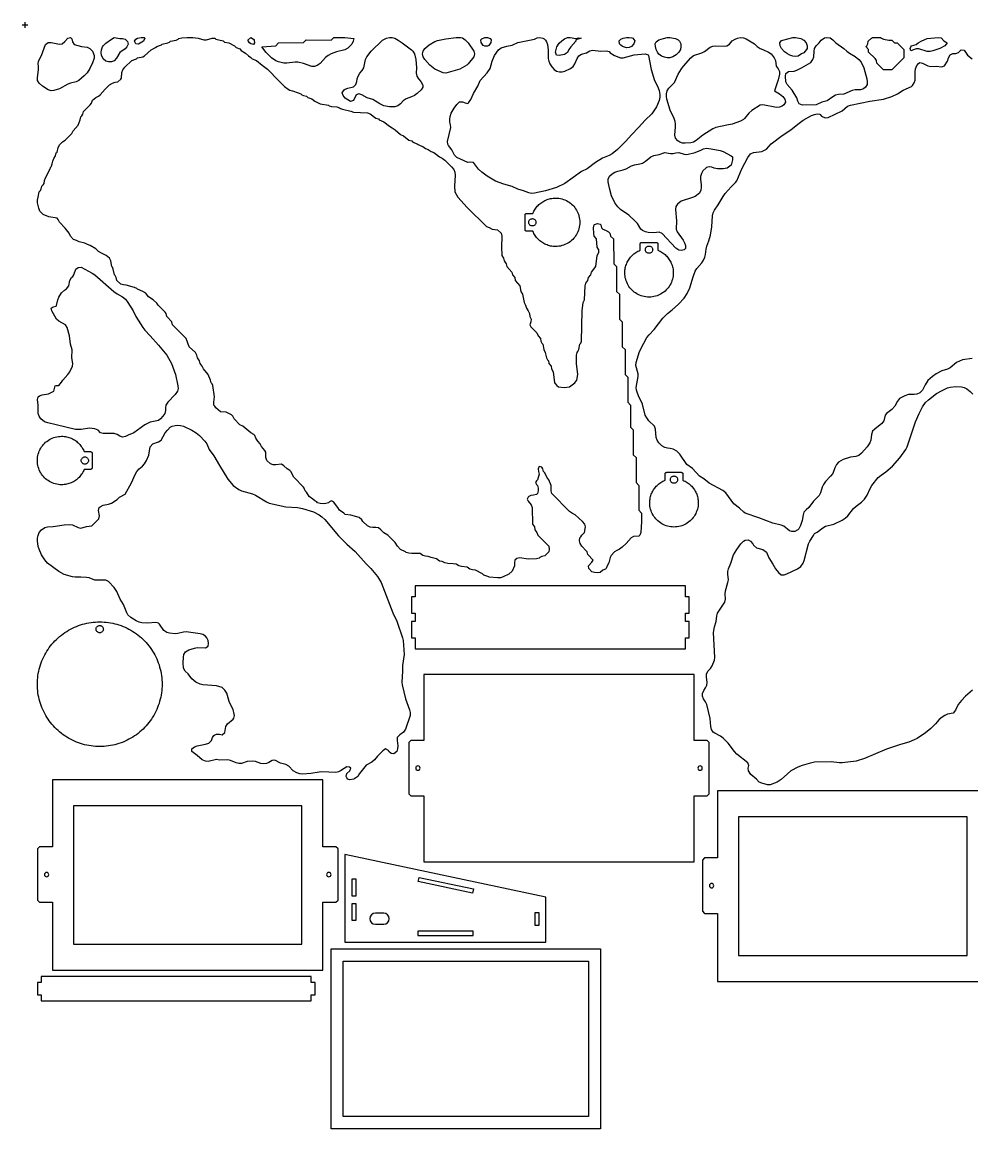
# Model space of a CAD drawing. Header units: millimetres. Extents: x -1 to 1201, y -1 to 901.
# Drawn here: x -1 to 684, y 102 to 901 of the extents above; entities that cross this region are included whole.
import ezdxf

# ---------------------------------------------------------------- set-up
doc = ezdxf.new("R2010")
doc.units = ezdxf.units.MM
doc.layers.add('CUT', color=1, linetype='CONTINUOUS')
doc.layers.add('REGISTER', color=8, linetype='CONTINUOUS')

msp = doc.modelspace()

# ---------------------------------------------------------------- linework, layer by layer
at = {"layer": 'CUT'}
for points in [[(111.597, 888.585), (112.175, 889.163), (114.175, 889.619), (118.175, 890), (122.175, 889.983), (126.175, 889.499), (130.175, 888.112), (132.175, 888.154), (136.175, 889.367), (138.175, 889.323), (138.914, 888.585), (144.175, 887.431), (145.022, 886.585), (148.175, 885.957), (152.175, 883.809), (153.4, 882.585), (156.175, 881.605), (157.196, 880.585), (160.175, 878.663), (162.431, 876.585), (164.175, 875.498), (165.089, 874.585), (168.175, 873.395), (172.175, 869.976), (176.175, 867.072), (184.214, 858.585), (188.448, 854.585), (190.948, 852.585), (192.175, 851.945), (194.175, 851.519), (198.175, 849.868), (200.175, 849.357), (200.948, 848.585), (202.175, 848.063), (204.175, 847.595), (205.186, 846.585), (208.175, 845.653), (210.175, 843.95), (214.175, 841.908), (220.175, 840.986), (220.577, 840.585), (222.175, 840.092), (226.175, 839.745), (228.175, 839.218), (228.808, 838.585), (230.175, 838.055), (236.175, 836.84), (238.175, 836.058), (248.175, 835.539), (250.175, 834.704), (254.175, 831.771), (256.175, 831.121), (256.712, 830.585), (260.175, 829.09), (264.175, 825.803), (266.175, 824.778), (268.175, 823.232), (272.175, 819.786), (274.175, 818.956), (278.175, 815.876), (280.175, 815.239), (280.83, 814.585), (282.175, 813.852), (284.175, 813.212), (284.803, 812.585), (286.175, 811.835), (288.175, 811.191), (290.175, 809.78), (292.175, 808.98), (294.175, 807.659), (296.175, 806.866), (298.175, 805.538), (300.175, 803.778), (302.175, 802.856), (304.175, 801.308), (309.002, 796.585), (310.686, 794.585), (311.317, 792.585), (311.498, 790.585), (311.184, 782.585), (311.418, 778.585), (313.385, 774.585), (320.175, 767.221), (334.175, 753.41), (336.175, 752.757), (338.175, 751.59), (342.175, 751.125), (344.814, 748.585), (345.263, 746.585), (344.902, 738.585), (345.129, 732.585), (346.484, 730.585), (346.888, 728.585), (348.375, 726.585), (348.959, 724.585), (352.346, 720.585), (352.942, 718.585), (354.637, 716.585), (354.973, 714.585), (358.207, 710.585), (358.962, 706.585), (360.255, 704.585), (361.255, 698.585), (362.415, 696.585), (363.059, 694.585), (364.267, 692.585), (365.118, 690.585), (365.487, 688.585), (366.398, 686.585), (366.269, 684.585), (365.394, 682.585), (366.175, 681.045), (370.553, 676.585), (371.442, 674.585), (373.058, 672.585), (373.489, 670.585), (374.175, 669.215), (374.806, 668.585), (375.458, 664.585), (376.448, 662.585), (377.417, 658.585), (378.175, 657.261), (378.852, 656.585), (379.229, 654.585), (380.763, 652.585), (381.191, 650.585), (382.188, 648.585), (383.213, 640.585), (384.957, 638.585), (386.175, 637.667), (390.175, 637.327), (394.175, 637.611), (397.815, 640.585), (399.397, 642.585), (400.016, 646.585), (399.1, 654.585), (399.119, 660.585), (399.502, 662.585), (400.175, 663.258), (400.805, 664.585), (401.611, 668.585), (402.175, 669.149), (402.848, 670.585), (403.139, 692.585), (403.867, 698.585), (405, 700.585), (405.38, 710.585), (405.767, 712.585), (407.255, 714.585), (407.741, 716.585), (409.45, 718.585), (410.059, 720.585), (413.197, 724.585), (414.149, 732.585), (415.232, 734.585), (415.309, 736.585), (414.107, 738.585), (413.476, 744.585), (412, 746.585), (411.618, 748.585), (411.414, 752.585), (411.857, 754.585), (412.175, 754.903), (414.175, 755.542), (416.175, 755.106), (416.696, 754.585), (417.202, 752.585), (418.175, 751.415), (420.175, 750.779), (422.175, 749.649), (423.24, 748.585), (423.606, 746.585), (425.819, 744.585), (426.013, 726.585), (428.038, 724.585), (428.087, 706.585), (430.108, 704.585), (430.143, 686.585), (432.146, 684.585), (432.152, 666.585), (434.153, 664.585), (434.145, 646.585), (436.146, 644.585), (436.114, 626.585), (438.114, 624.585), (438.109, 608.585), (440.109, 606.585), (440.115, 588.585), (442.112, 586.585), (442.111, 568.585), (444.11, 566.585), (444.11, 548.585), (446.099, 546.585), (446.045, 540.585), (445.611, 532.585), (444.848, 530.585), (444.175, 529.912), (440.175, 529.653), (438.52, 528.585), (434.949, 524.585), (432.175, 521.954), (430.175, 520.51), (428.175, 519.66), (426.649, 518.585), (424.175, 516.023), (423.418, 514.585), (422.576, 510.585), (421.295, 508.585), (420.601, 506.585), (420.175, 506.159), (418.175, 505.434), (416.175, 503.683), (414.175, 503.444), (412.175, 503.563), (410.175, 504.182), (407.978, 506.585), (407.874, 508.585), (410.175, 511.133), (411.136, 512.585), (407.338, 516.585), (406.829, 518.585), (406.175, 519.426), (403.053, 522.585), (401.734, 524.585), (401.303, 526.585), (401.43, 528.585), (402.175, 529.33), (402.914, 530.585), (404.888, 532.585), (405.736, 536.585), (405.229, 538.585), (403.36, 540.585), (398.175, 545.234), (396.175, 546.232), (394.175, 547.723), (381.315, 560.585), (380.963, 562.585), (380.828, 566.585), (379.165, 570.585), (377.636, 572.585), (376.175, 575.677), (375.268, 576.585), (374.862, 578.585), (374.175, 579.774), (372.175, 580.105), (371.578, 578.585), (371.657, 576.585), (372.257, 574.585), (370.909, 570.585), (370.175, 569.851), (369.556, 568.585), (370.175, 567.299), (370.89, 566.585), (371.416, 564.585), (371.451, 562.585), (370.888, 560.585), (370.175, 559.872), (368.175, 559.398), (366.175, 559.281), (364.794, 558.585), (364.175, 557.966), (363.522, 556.585), (364.175, 555.241), (366.496, 552.585), (367.142, 550.585), (367.275, 538.585), (368.724, 536.585), (369.109, 534.585), (370.588, 532.585), (371.182, 530.585), (379.231, 522.585), (379.501, 520.585), (379.263, 518.585), (376.175, 515.645), (374.175, 515.207), (372.78, 514.585), (372.175, 513.98), (370.175, 513.509), (364.175, 513.237), (358.175, 514.138), (356.175, 513.796), (354.641, 512.585), (354.381, 510.585), (354.431, 508.585), (352.745, 504.585), (350.175, 502.554), (346.175, 500.541), (344.175, 499.838), (342.175, 499.729), (336.175, 500.308), (335.899, 500.585), (332.175, 501.642), (331.233, 502.585), (326.175, 505.395), (324.175, 505.588), (322.175, 506.131), (320.175, 507.577), (316.175, 508.011), (314.175, 508.544), (312.175, 509.62), (310.175, 510), (306.175, 510.194), (304.175, 510.576), (302.175, 511.562), (300.175, 511.933), (298.175, 513.474), (294.175, 514.434), (292.175, 515.204), (290.175, 515.388), (288.175, 516.009), (286.175, 517.41), (280.175, 517.454), (278.175, 517.605), (276.175, 518.118), (275.709, 518.585), (272.175, 520.386), (270.007, 522.585), (268.175, 525.359), (266.175, 527.499), (262.988, 530.585), (260.175, 532.334), (257.991, 534.585), (256.175, 535.841), (254.175, 536.221), (252.175, 536.065), (250.175, 536.461), (248.175, 537.255), (244.805, 540.585), (244.175, 541.605), (242.175, 543.446), (236.175, 545.05), (232.175, 545.545), (231.136, 546.585), (227.972, 548.585), (226.834, 550.585), (223.666, 554.585), (222.175, 555.311), (220.755, 554.585), (220.175, 554.005), (218.175, 553.437), (216.175, 553.306), (214.175, 553.445), (212.175, 554.033), (211.624, 554.585), (210.175, 555.295), (208.886, 556.585), (206.149, 558.585), (204.175, 561.686), (203.276, 562.585), (202.642, 564.585), (202.175, 565.297), (195.2, 572.585), (192.933, 576.585), (192.175, 577.285), (190.175, 578.457), (187.979, 580.585), (186.175, 581.942), (182.175, 581.321), (180.175, 581.362), (178.175, 582.008), (175.723, 584.585), (174.995, 586.585), (174.786, 590.585), (174.175, 591.738), (171.746, 594.585), (170.892, 596.585), (169.192, 598.585), (167.791, 600.585), (166.85, 602.585), (166.175, 603.292), (164.175, 604.474), (158.175, 609.352), (156.175, 610.242), (152.117, 614.585), (151.017, 616.585), (150.175, 617.382), (146.175, 619.416), (142.175, 619.72), (138.871, 622.585), (138.175, 623.755), (137.345, 624.585), (137.3, 626.585), (137.903, 630.585), (136.699, 638.585), (136.175, 639.873), (135.464, 640.585), (135.003, 642.585), (133.161, 646.585), (129.87, 650.585), (128.967, 652.585), (127.379, 654.585), (126.933, 656.585), (126.175, 657.877), (125.467, 658.585), (125.047, 660.585), (124.175, 662.533), (119.586, 666.585), (117.317, 672.585), (107.577, 682.585), (106.949, 684.585), (103.544, 688.585), (102.926, 690.585), (102.175, 691.654), (97.189, 696.585), (96.175, 698.209), (93.65, 700.585), (90.175, 702.575), (88.175, 705.304), (86.08, 706.585), (82.175, 708.165), (81.756, 708.585), (80.175, 709.325), (74.175, 711.185), (72.175, 711.324), (70.175, 711.822), (67.352, 714.585), (66.807, 716.585), (66.175, 718.086), (65.677, 718.585), (64.799, 722.585), (64.175, 724.115), (63.706, 724.585), (63.041, 728.585), (62.003, 730.585), (59.577, 732.585), (56.175, 734.098), (54.175, 735.499), (52.175, 737.306), (48.175, 739.675), (46.175, 740.386), (44.175, 741.434), (40.175, 742.297), (38.175, 743.377), (36.175, 744.071), (33.8, 746.585), (32.952, 748.585), (30.175, 752.21), (25.901, 756.585), (25.017, 758.585), (24.175, 759.363), (18.175, 760.459), (14.175, 762.016), (11.89, 764.585), (10.977, 766.585), (10.683, 768.585), (10.024, 770.585), (10, 772.585), (10.654, 774.585), (11.388, 778.585), (12.175, 779.372), (12.814, 780.585), (13.296, 782.585), (14.175, 783.464), (14.789, 784.585), (15.173, 786.585), (15.91, 788.585), (19.045, 794.585), (19.646, 796.585), (20.175, 797.115), (20.754, 798.585), (21.047, 800.585), (21.862, 802.585), (23.015, 804.585), (23.536, 806.585), (24.175, 807.224), (24.992, 810.585), (26.17, 812.585), (28.148, 814.585), (30.175, 815.836), (34.905, 820.585), (35.923, 822.585), (39.37, 826.585), (40.985, 830.585), (41.416, 832.585), (42.175, 833.345), (42.774, 834.585), (43.256, 836.585), (48.175, 841.273), (49.059, 842.585), (49.88, 844.585), (52.175, 846.587), (54.175, 847.621), (55.304, 848.585), (58.915, 852.585), (62.175, 855.718), (64.175, 856.834), (66.175, 857.611), (68.175, 858.019), (70.175, 859.717), (70.721, 860.585), (70.953, 864.585), (71.633, 866.585), (73.172, 868.585), (78.175, 873.326), (81.541, 874.585), (82.175, 875.219), (86.175, 876.032), (87.302, 876.585), (92.175, 880.963), (95.34, 882.585), (96.175, 883.42), (99.593, 884.585), (100.175, 885.168), (104.175, 886.037), (105.473, 886.585), (106.175, 887.287), (110.175, 888.02)], [(49.884, 879.944), (50.958, 876.867), (50.956, 874.867), (49.884, 871.619), (47.884, 867.571), (45.884, 864.44), (43.884, 862.279), (39.884, 858.766), (37.884, 857.868), (33.884, 856.971), (31.884, 856.235), (25.884, 852.829), (21.884, 851.646), (19.884, 851.468), (17.884, 852.116), (13.577, 854.867), (11.209, 856.867), (10.16, 858.867), (10, 860.867), (10.805, 866.867), (10.895, 868.867), (10.665, 870.867), (10.857, 872.867), (13.03, 876.867), (15.867, 884.867), (17.884, 886.247), (19.884, 886.279), (25.884, 884.983), (27.884, 885.238), (29.884, 887.023), (31.884, 889.465), (33.884, 890), (34.834, 888.867), (35.411, 886.867), (36.566, 884.867), (41.884, 883.312), (45.884, 882.932), (47.884, 882.083)], [(57.443, 874.537), (56.29, 877.077), (56, 879.077), (56.205, 881.077), (56.962, 883.077), (57.443, 883.911), (59.443, 885.718), (63.443, 888.697), (65.443, 890), (69.443, 889.141), (71.443, 889.19), (73.443, 888.803), (75.101, 887.077), (75.502, 885.077), (74.582, 883.077), (73.443, 881.819), (69.443, 879.058), (67.144, 875.077), (65.512, 873.077), (63.443, 872.252), (61.443, 872.26), (59.443, 872.845)], [(82.205, 889.37), (85.021, 890), (87.021, 889.823), (87.555, 889.37), (86.717, 887.37), (83.021, 885.186), (81.021, 885.388), (80, 887.37), (81.021, 888.819)], [(162, 888.033), (164.013, 890), (166.013, 888.695), (166.452, 888.033), (166.768, 886.033), (166.013, 884.901), (164.013, 885.219), (163.118, 886.033)], [(172, 883.135), (182, 883.872), (184, 886.013), (202, 886.227), (204, 888.284), (222, 887.951), (224, 890), (232, 889.902), (238.459, 889.184), (238.009, 887.184), (237.034, 885.184), (234, 882.132), (232, 881.103), (226, 879.664), (222, 878.127), (220, 877.015), (218, 875.382), (214, 871.179), (212, 869.807), (210, 869.047), (208, 869.052), (202, 871.101), (198, 871.979), (196, 872.156), (190, 871.406), (188, 871.458), (184, 872.311), (182, 873.034), (179.001, 875.184), (175.134, 879.184)], [(288.105, 855.171), (288.209, 854.048), (287.112, 852.048), (284.105, 849.456), (282.105, 848.02), (280.105, 847.004), (276.105, 845.602), (274.105, 844.159), (272.105, 842.083), (270.105, 840.568), (268.105, 839.959), (264.105, 839.821), (260.105, 840.545), (257.081, 842.048), (252.105, 845.246), (248.105, 846.436), (244.105, 848.559), (242.105, 849.22), (240.105, 848.551), (238.105, 844.343), (236.105, 843.583), (232.105, 846.164), (230.784, 848.048), (230, 850.048), (231.367, 852.048), (232.105, 852.58), (234.105, 853.437), (238.105, 854.311), (239.767, 856.048), (240.525, 858.048), (240.839, 860.048), (241.505, 862.048), (242.676, 864.048), (244.395, 866.048), (245.553, 868.048), (246.77, 874.048), (247.88, 876.048), (250.88, 880.048), (259.156, 888.048), (262.105, 889.543), (264.105, 890), (266.105, 889.943), (268.105, 889.32), (270.312, 888.048), (273.408, 886.048), (280.105, 881.036), (280.936, 880.048), (282.134, 878.048), (283.056, 874.048), (283.627, 868.048), (283.42, 864.048), (283.805, 862.048), (284.991, 860.048), (286.721, 858.048), (288.001, 856.048)], [(312.221, 890), (315.407, 890), (316.887, 889.59), (318.887, 888.275), (320.895, 886), (325.038, 880), (325.486, 878), (324.921, 876), (320.887, 870.927), (319.879, 870), (314.887, 867.075), (304.887, 864.117), (302.887, 864.314), (296.887, 867.12), (295.676, 868), (293.373, 870), (289.573, 874), (288.381, 876), (288, 878), (288.397, 880), (289.734, 882), (292.887, 884.73), (296.887, 887.02), (298.887, 887.646), (304.887, 889.025)], [(458.771, 851.542), (459.241, 848.85), (459.212, 846.85), (458.771, 844.428), (456.771, 839.949), (453.557, 834.85), (448.771, 830.246), (443.904, 824.85), (438.771, 819.705), (434.771, 815.013), (428.771, 809.051), (424.771, 805.905), (422.771, 804.752), (417.956, 802.85), (412.771, 799.658), (406.771, 795.166), (402.771, 793.057), (390.771, 784.483), (384.771, 781.564), (376.771, 779.314), (368.771, 777.452), (366.771, 777.365), (364.771, 777.688), (360.771, 779.326), (356.771, 780.337), (352.771, 782.368), (346.771, 783.998), (340.771, 786.299), (334.771, 789.868), (330.771, 792.781), (328.43, 794.85), (324.771, 799.59), (322.771, 799.862), (320.771, 799.663), (312.771, 803.19), (311.06, 804.85), (309.257, 808.85), (306.771, 811.881), (306.241, 812.85), (306, 814.85), (308.53, 824.85), (308.303, 826.85), (307.676, 828.85), (307.613, 830.85), (307.98, 832.85), (308.771, 835.183), (310.771, 838.994), (312.771, 841.655), (314.771, 843.433), (316.771, 843.442), (318.771, 842.651), (320.771, 842.366), (321.227, 842.85), (322.771, 845.16), (324.771, 849.404), (328.01, 854.85), (329.685, 858.85), (334.771, 864.359), (336.771, 867.413), (338.358, 872.85), (339.904, 876.85), (342.771, 881.065), (344.771, 882.385), (348.771, 883.607), (352.771, 884.476), (356.771, 886.214), (368.771, 888.686), (370.771, 889.574), (372.771, 890), (374.771, 889.496), (375.733, 888.85), (376.771, 888.084), (377.575, 886.85), (378.187, 884.85), (378.58, 880.85), (378.774, 874.85), (379.102, 872.85), (379.999, 870.85), (381.315, 868.85), (383.009, 866.85), (384.771, 865.57), (386.771, 865.021), (388.771, 865.141), (390.771, 865.705), (394.771, 867.567), (396.771, 868.902), (397.893, 870.85), (399.572, 874.85), (400.771, 876.585), (402.771, 877.954), (406.294, 878.85), (408.771, 880.241), (410.771, 880.718), (416.771, 880.088), (420.771, 880.364), (422.771, 879.781), (423.491, 878.85), (426.585, 876.85), (430.771, 875.205), (432.771, 875.304), (440.771, 877.335), (448.771, 878.089), (450.771, 877.335), (450.999, 876.85), (453.131, 866.85), (455.368, 858.85), (457.65, 854.85)], [(330, 888.181), (330.89, 888.979), (332.89, 889.866), (334.89, 890), (336.89, 889.183), (337.595, 888.181), (337.398, 886.181), (335.87, 884.181), (334.89, 883.643), (332.89, 883.67), (331.868, 884.181), (330.261, 886.181)], [(384.582, 877.192), (384, 879.288), (384.357, 881.288), (385.051, 883.288), (386.582, 885.719), (388.582, 887.536), (390.582, 888.916), (392.582, 889.799), (394.582, 890), (398.582, 889.299), (400.582, 889.584), (402.582, 889.405), (398.582, 888.265), (398.563, 887.288), (395.004, 883.288), (393.636, 881.288), (392.582, 879.067), (390.582, 877.52), (386.582, 877.024)], [(432.743, 889.452), (435.149, 889.91), (437.149, 890), (439.149, 889.739), (439.78, 889.452), (441.146, 887.452), (440.485, 885.452), (438.835, 883.452), (437.149, 882.603), (435.149, 882.52), (432.344, 883.452), (431.149, 884.315), (430.273, 885.452), (430, 887.452), (431.149, 888.76)], [(461.911, 889.291), (464.595, 889.97), (466.595, 890), (470.595, 889.137), (472.595, 888.209), (473.58, 887.291), (474.449, 885.291), (474.484, 883.291), (474.13, 881.291), (473.103, 879.291), (471.043, 877.291), (468.595, 875.895), (466.595, 875.288), (464.595, 875.167), (462.595, 875.634), (460.595, 876.454), (458.595, 877.94), (457.58, 879.291), (456.692, 881.291), (456.054, 883.291), (456, 885.291), (456.595, 886.671), (458.595, 888.334)], [(515.394, 889.326), (517.601, 890), (519.601, 889.781), (521.601, 888.994), (527.624, 885.326), (529.601, 883.507), (531.601, 882.063), (533.601, 881.344), (537.749, 879.326), (539.601, 878.007), (541.77, 875.326), (542.877, 873.326), (543.343, 869.326), (544.649, 867.326), (545.551, 865.326), (545.558, 863.326), (544.721, 859.326), (542.093, 851.326), (545.601, 849.319), (548.092, 847.326), (549.443, 845.326), (549.893, 843.326), (548.869, 841.326), (547.601, 840.396), (545.601, 839.572), (543.601, 839.397), (533.601, 841.289), (531.601, 840.955), (525.601, 837.188), (523.619, 835.326), (520.459, 831.326), (519.601, 830.609), (517.601, 829.597), (511.601, 827.394), (507.601, 826.72), (499.601, 824.833), (497.601, 824.039), (490.218, 819.326), (485.601, 815.564), (483.601, 814.363), (481.601, 813.797), (477.601, 813.596), (475.601, 813.628), (473.601, 814.404), (472.276, 815.326), (470.612, 817.326), (470.042, 819.326), (470.679, 825.326), (470.606, 827.326), (470.25, 829.326), (469.552, 831.326), (466.636, 837.326), (464.315, 845.326), (464, 847.326), (464.16, 849.326), (464.68, 851.326), (465.865, 853.326), (469.976, 857.326), (472.564, 863.326), (474.812, 867.326), (476.258, 869.326), (481.601, 875.174), (483.601, 876.817), (489.601, 878.826), (491.601, 879.793), (495.601, 882.888), (497.601, 883.724), (499.601, 883.889), (505.601, 883.684), (507.601, 883.987), (509.601, 885.02), (511.601, 887.474), (513.601, 888.633)], [(561.447, 878.005), (559.163, 876.442), (557.163, 876.204), (555.163, 876.478), (553.163, 877.093), (551.358, 878.005), (549.163, 879.674), (547.163, 881.878), (546.116, 884.005), (546, 886.005), (547.163, 887.663), (547.956, 888.005), (555.163, 889.901), (557.163, 890), (561.163, 889.215), (563.163, 887.863), (564.819, 886.005), (565.707, 884.005), (565.556, 882.005), (565.163, 881.245), (563.163, 878.879)], [(579.875, 890), (582.173, 889.582), (584.173, 888.155), (586.253, 886), (592.173, 882.037), (594.219, 880), (596.173, 878.51), (600.173, 876.294), (602.979, 874), (604.499, 872), (606.44, 868), (608.65, 860), (609.043, 858), (608.93, 856), (607.789, 854), (606.173, 852.822), (604.173, 852.196), (600.173, 852.088), (598.173, 851.529), (592.173, 849.011), (588.173, 848.675), (586.173, 848.172), (584.173, 847.156), (580.173, 844.074), (576.173, 843.316), (572.173, 841.352), (562.173, 840.983), (559.91, 842), (558.828, 844), (558.173, 846.427), (554.867, 852), (551.295, 856), (550.311, 858), (550, 862), (550.15, 864), (552.173, 865.263), (556.173, 865.673), (558.173, 866.299), (561.639, 868), (568.173, 871.883), (569.655, 874), (570.359, 876), (570.57, 880), (570.982, 882), (572.173, 883.93), (574.173, 886.023), (575.644, 888), (578.173, 889.575)], [(612, 889.333), (612.667, 890), (618.667, 890), (619.333, 889.333), (620.667, 888.611), (624.667, 888), (626.667, 888), (628.667, 886.167), (630.667, 886), (635.333, 881.333), (635.333, 875.333), (626.667, 866.667), (620.667, 866.667), (616, 871.333), (615.724, 873.333), (614.667, 874.667), (610, 879.333), (609.976, 881.333), (608, 883.333), (608.667, 884), (609.367, 885.333), (609.712, 887.333)], [(660.074, 890), (662.332, 889.559), (664.332, 887.618), (666.581, 886), (664.953, 884), (661.313, 882), (656.332, 880.266), (654.332, 879.832), (652.332, 879.808), (646.332, 881.714), (644.332, 881.746), (640.332, 880.222), (640, 882), (640.332, 883.221), (640.993, 884), (644.332, 884.799), (645.792, 886), (648.332, 887.46), (652.332, 889.148)], [(477.764, 737.638), (476.889, 736.509), (474.889, 736.064), (472.889, 736.464), (470.889, 737.882), (460.889, 748.452), (458.889, 749.413), (454.889, 748.88), (450.889, 749.165), (448.889, 749.571), (446.889, 750.499), (445.604, 751.638), (443.092, 755.638), (441.172, 757.638), (436.889, 761.642), (430.889, 765.774), (428.889, 767.677), (426.889, 770.455), (424.464, 775.638), (422.889, 781.201), (422.056, 785.638), (422, 787.638), (422.889, 789.696), (424.889, 791.586), (426.889, 792.781), (428.889, 793.467), (432.889, 794.311), (434.889, 795.075), (438.889, 797.281), (440.889, 798.067), (444.889, 798.584), (446.889, 799.244), (448.889, 800.535), (452.889, 803.855), (454.889, 804.821), (458.889, 805.429), (462.889, 806.865), (466.889, 806.158), (468.889, 806.273), (470.889, 806.741), (472.889, 806.8), (476.889, 805.638), (478.889, 805.446), (484.889, 806.903), (488.889, 808.484), (490.889, 809.6), (492.889, 810), (496.284, 809.638), (502.889, 808.357), (504.889, 807.637), (510.889, 804.503), (511.656, 803.638), (511.723, 801.638), (510.797, 797.638), (507.849, 795.638), (504.889, 795.082), (500.889, 795.131), (498.574, 795.638), (496.889, 796.279), (494.889, 796.583), (492.889, 795.978), (492.463, 795.638), (490.43, 793.638), (489.257, 791.638), (488.695, 789.638), (488.639, 787.638), (489.168, 783.638), (489.201, 781.638), (488.874, 779.638), (487.809, 777.638), (484.889, 775.152), (482.889, 774.294), (474.678, 771.638), (471.933, 769.638), (470.889, 767.855), (470.659, 765.638), (471.203, 757.638), (471.039, 751.638), (471.792, 749.638), (476.017, 743.638), (477.156, 741.638), (477.838, 739.638)], [(362, 761.75), (362, 761.83), (362.01, 761.91), (362.02, 761.99), (362.04, 762.06), (362.06, 762.13), (362.09, 762.2), (362.12, 762.27), (362.16, 762.34), (362.2, 762.4), (362.24, 762.46), (362.29, 762.52), (362.34, 762.57), (362.4, 762.63), (362.45, 762.67), (362.51, 762.72), (362.58, 762.76), (362.64, 762.79), (362.71, 762.82), (362.78, 762.85), (362.86, 762.87), (362.93, 762.89), (363.01, 762.91), (363.09, 762.91), (363.17, 762.92), (367.72, 762.92), (368.06, 763.72), (368.44, 764.5), (368.85, 765.26), (369.3, 765.99), (369.79, 766.7), (370.3, 767.39), (370.85, 768.04), (371.43, 768.67), (372.05, 769.28), (372.69, 769.85), (373.35, 770.39), (374.05, 770.89), (374.77, 771.37), (375.51, 771.8), (376.28, 772.2), (377.06, 772.57), (377.87, 772.89), (378.7, 773.18), (379.54, 773.43), (380.41, 773.63), (381.29, 773.79), (382.18, 773.91), (383.09, 773.98), (384.01, 774), (385.2, 773.96), (386.38, 773.84), (387.53, 773.64), (388.66, 773.37), (389.75, 773.03), (390.82, 772.62), (391.85, 772.15), (392.84, 771.61), (393.79, 771.01), (394.7, 770.35), (395.56, 769.64), (396.38, 768.87), (397.15, 768.06), (397.86, 767.19), (398.52, 766.28), (399.12, 765.33), (399.66, 764.34), (400.13, 763.31), (400.54, 762.25), (400.88, 761.15), (401.15, 760.03), (401.35, 758.87), (401.47, 757.7), (401.51, 756.5), (401.47, 755.3), (401.35, 754.13), (401.15, 752.97), (400.88, 751.85), (400.54, 750.75), (400.13, 749.69), (399.66, 748.66), (399.12, 747.67), (398.52, 746.72), (397.86, 745.81), (397.15, 744.94), (396.38, 744.13), (395.56, 743.36), (394.7, 742.65), (393.79, 741.99), (392.84, 741.39), (391.85, 740.85), (390.82, 740.38), (389.75, 739.97), (388.66, 739.63), (387.53, 739.36), (386.38, 739.16), (385.2, 739.04), (384.01, 739), (383.09, 739.02), (382.18, 739.09), (381.29, 739.21), (380.41, 739.37), (379.54, 739.57), (378.7, 739.82), (377.87, 740.11), (377.06, 740.43), (376.28, 740.8), (375.51, 741.2), (374.77, 741.63), (374.05, 742.11), (373.35, 742.61), (372.69, 743.15), (372.05, 743.72), (371.43, 744.33), (370.85, 744.96), (370.3, 745.61), (369.79, 746.3), (369.3, 747.01), (368.85, 747.74), (368.44, 748.5), (368.06, 749.28), (367.72, 750.08), (363.17, 750.08), (363.09, 750.09), (363.01, 750.09), (362.93, 750.11), (362.86, 750.13), (362.78, 750.15), (362.71, 750.18), (362.64, 750.21), (362.58, 750.24), (362.51, 750.28), (362.45, 750.33), (362.4, 750.37), (362.34, 750.43), (362.29, 750.48), (362.24, 750.54), (362.2, 750.6), (362.16, 750.66), (362.12, 750.73), (362.09, 750.8), (362.06, 750.87), (362.04, 750.94), (362.02, 751.01), (362.01, 751.09), (362, 751.17), (362, 751.25), (362, 761.75)], [(367.26, 759.13), (367.717, 759.09), (368.16, 758.971), (368.575, 758.778), (368.951, 758.515), (369.275, 758.191), (369.538, 757.815), (369.731, 757.4), (369.85, 756.957), (369.89, 756.5), (369.85, 756.043), (369.731, 755.6), (369.538, 755.185), (369.275, 754.809), (368.951, 754.485), (368.575, 754.222), (368.16, 754.029), (367.717, 753.91), (367.26, 753.87), (366.803, 753.91), (366.36, 754.029), (365.945, 754.222), (365.569, 754.485), (365.245, 754.809), (364.982, 755.185), (364.789, 755.6), (364.67, 756.043), (364.63, 756.5), (364.67, 756.957), (364.789, 757.4), (364.982, 757.815), (365.245, 758.191), (365.569, 758.515), (365.945, 758.778), (366.36, 758.971), (366.803, 759.09)], [(456.75, 742), (456.83, 742), (456.91, 741.99), (456.99, 741.98), (457.06, 741.96), (457.13, 741.94), (457.2, 741.91), (457.27, 741.88), (457.34, 741.84), (457.4, 741.8), (457.46, 741.76), (457.52, 741.71), (457.57, 741.66), (457.63, 741.6), (457.67, 741.55), (457.72, 741.49), (457.76, 741.42), (457.79, 741.36), (457.82, 741.29), (457.85, 741.22), (457.87, 741.14), (457.89, 741.07), (457.91, 740.99), (457.91, 740.91), (457.92, 740.83), (457.92, 736.28), (458.72, 735.94), (459.5, 735.56), (460.26, 735.15), (460.99, 734.7), (461.7, 734.21), (462.39, 733.7), (463.04, 733.15), (463.67, 732.57), (464.28, 731.95), (464.85, 731.31), (465.39, 730.65), (465.89, 729.95), (466.37, 729.23), (466.8, 728.49), (467.2, 727.72), (467.57, 726.94), (467.89, 726.13), (468.18, 725.3), (468.43, 724.46), (468.63, 723.59), (468.79, 722.71), (468.91, 721.82), (468.98, 720.91), (469, 719.99), (468.96, 718.8), (468.84, 717.62), (468.64, 716.47), (468.37, 715.34), (468.03, 714.25), (467.62, 713.18), (467.15, 712.15), (466.61, 711.16), (466.01, 710.21), (465.35, 709.3), (464.64, 708.44), (463.87, 707.62), (463.06, 706.85), (462.19, 706.14), (461.28, 705.48), (460.33, 704.88), (459.34, 704.34), (458.31, 703.87), (457.25, 703.46), (456.15, 703.12), (455.03, 702.85), (453.87, 702.65), (452.7, 702.53), (451.5, 702.49), (450.3, 702.53), (449.13, 702.65), (447.97, 702.85), (446.85, 703.12), (445.75, 703.46), (444.69, 703.87), (443.66, 704.34), (442.67, 704.88), (441.72, 705.48), (440.81, 706.14), (439.94, 706.85), (439.13, 707.62), (438.36, 708.44), (437.65, 709.3), (436.99, 710.21), (436.39, 711.16), (435.85, 712.15), (435.38, 713.18), (434.97, 714.25), (434.63, 715.34), (434.36, 716.47), (434.16, 717.62), (434.04, 718.8), (434, 719.99), (434.02, 720.91), (434.09, 721.82), (434.21, 722.71), (434.37, 723.59), (434.57, 724.46), (434.82, 725.3), (435.11, 726.13), (435.43, 726.94), (435.8, 727.72), (436.2, 728.49), (436.63, 729.23), (437.11, 729.95), (437.61, 730.65), (438.15, 731.31), (438.72, 731.95), (439.33, 732.57), (439.96, 733.15), (440.61, 733.7), (441.3, 734.21), (442.01, 734.7), (442.74, 735.15), (443.5, 735.56), (444.28, 735.94), (445.08, 736.28), (445.08, 740.83), (445.09, 740.91), (445.09, 740.99), (445.11, 741.07), (445.13, 741.14), (445.15, 741.22), (445.18, 741.29), (445.21, 741.36), (445.24, 741.42), (445.28, 741.49), (445.33, 741.55), (445.37, 741.6), (445.43, 741.66), (445.48, 741.71), (445.54, 741.76), (445.6, 741.8), (445.66, 741.84), (445.73, 741.88), (445.8, 741.91), (445.87, 741.94), (445.94, 741.96), (446.01, 741.98), (446.09, 741.99), (446.17, 742), (446.25, 742), (456.75, 742)], [(454.13, 736.74), (454.09, 736.283), (453.971, 735.84), (453.778, 735.425), (453.515, 735.049), (453.191, 734.725), (452.815, 734.462), (452.4, 734.269), (451.957, 734.15), (451.5, 734.11), (451.043, 734.15), (450.6, 734.269), (450.185, 734.462), (449.809, 734.725), (449.485, 735.049), (449.222, 735.425), (449.029, 735.84), (448.91, 736.283), (448.87, 736.74), (448.91, 737.197), (449.029, 737.64), (449.222, 738.055), (449.485, 738.431), (449.809, 738.755), (450.185, 739.018), (450.6, 739.211), (451.043, 739.33), (451.5, 739.37), (451.957, 739.33), (452.4, 739.211), (452.815, 739.018), (453.191, 738.755), (453.515, 738.431), (453.778, 738.055), (453.971, 737.64), (454.09, 737.197)], [(37.848, 722.537), (39.504, 723.769), (41.504, 724), (49.504, 719.782), (51.52, 718.537), (65.115, 706.537), (67.504, 704.917), (71.504, 702.732), (73.504, 700.977), (75.359, 698.537), (79.211, 692.537), (81.161, 688.537), (86, 680.537), (87.584, 678.537), (91.504, 674.564), (97.504, 667.806), (103.55, 660.537), (106.819, 654.537), (109.626, 646.537), (111.414, 638.537), (111.526, 636.537), (111.047, 634.537), (109.504, 632.058), (104.114, 626.537), (102.767, 624.537), (102.443, 622.537), (102.515, 620.537), (102.02, 618.537), (100.641, 616.537), (98.881, 614.537), (97.504, 613.47), (91.504, 612.176), (87.504, 610.386), (79.504, 604.616), (75.504, 602.916), (73.504, 601.814), (71.504, 601.324), (69.504, 601.975), (67.504, 603.407), (65.504, 603.982), (57.504, 604.014), (55.504, 604.437), (53.911, 606.537), (51.504, 607.357), (49.504, 607.745), (47.504, 607.928), (41.504, 606.802), (37.504, 606.79), (23.504, 610.362), (17.504, 611.634), (15.208, 612.537), (12.535, 614.537), (11.196, 616.537), (10.6, 618.537), (10.575, 624.537), (10, 628.537), (10.575, 630.537), (11.504, 631.306), (13.504, 631.877), (17.914, 632.537), (21.902, 634.537), (22.899, 638.537), (23.504, 638.78), (25.504, 638.702), (27.504, 641.145), (28.344, 642.537), (32.073, 646.537), (33.504, 648.61), (35.391, 652.537), (35.504, 654.537), (34.827, 658.537), (35.109, 664.537), (33.801, 668.537), (33.18, 674.537), (31.476, 680.537), (30.337, 682.537), (25.504, 685.026), (23.756, 686.537), (20.328, 692.537), (20.005, 694.537), (21.504, 695.493), (23.504, 695.853), (23.92, 696.537), (24.805, 700.537), (25.504, 702.537), (27.504, 705.459), (29.504, 707.462), (30.954, 708.537), (32.69, 710.537), (33.339, 714.537), (34.512, 716.537), (35.504, 717.368), (36.318, 718.537)], [(105.874, 608.481), (107.384, 609.303), (109.384, 609.84), (111.384, 610), (113.384, 609.809), (115.384, 609.247), (121.537, 606.481), (124.619, 604.481), (127.008, 602.481), (130.957, 598.481), (132.402, 596.481), (134.038, 592.481), (137.384, 587.845), (141.384, 580.795), (147.384, 570.997), (151.384, 566.484), (155.384, 563.54), (157.384, 562.706), (165.384, 560.48), (167.384, 559.576), (175.384, 554.653), (177.384, 553.722), (189.384, 551.112), (197.666, 550.481), (201.384, 549.785), (209.384, 547.344), (213.384, 545.396), (215.384, 543.921), (217.384, 541.921), (227.384, 530.037), (233.384, 524.007), (239.384, 518.785), (247.384, 509.815), (250.735, 506.481), (255.384, 500.659), (258.068, 496.481), (266.658, 474.481), (269.52, 468.481), (273.594, 456.481), (274.048, 454.481), (274.842, 444.481), (273.472, 436.481), (273.57, 432.481), (273.144, 424.481), (273.314, 422.481), (275.655, 412.481), (278.701, 404.481), (279.049, 402.481), (278.983, 400.481), (275.666, 390.481), (274.167, 388.481), (271.51, 386.481), (269.808, 384.481), (269.69, 382.481), (270.112, 378.481), (269.983, 376.481), (269.384, 374.418), (267.384, 372.654), (265.384, 372.981), (263.795, 374.481), (263.384, 375.252), (261.384, 376.447), (259.384, 375.005), (255.384, 371.179), (253.275, 368.481), (251.384, 366.759), (247.239, 364.481), (242.577, 358.481), (241.384, 356.486), (238.456, 354.481), (235.384, 354.045), (234.07, 354.481), (233.384, 355.315), (232.873, 356.481), (233.384, 358.588), (235.548, 360.481), (236.326, 362.481), (235.384, 363.112), (233.384, 363.345), (231.384, 362.28), (228.787, 360.481), (227.384, 359.852), (225.384, 359.369), (215.384, 359.653), (213.384, 359.549), (207.384, 358.547), (201.384, 358.141), (199.384, 358.309), (197.384, 359.031), (194.657, 360.481), (191.384, 363.952), (189.384, 364.943), (185.384, 366.059), (181.384, 368.066), (179.384, 368.048), (177.1, 366.481), (175.384, 365.667), (173.384, 365.485), (171.384, 365.715), (167.384, 367.254), (165.384, 367.543), (161.384, 367.311), (157.384, 365.834), (155.384, 365.795), (153.384, 366.245), (149.384, 367.838), (147.384, 368.331), (141.384, 368.214), (139.384, 368.546), (133.384, 367.182), (131.384, 367.405), (128.849, 368.481), (125.384, 371.569), (121.394, 374.481), (121.561, 376.481), (123.384, 377.799), (125.384, 378.636), (131.384, 379.617), (133.843, 380.481), (135.757, 382.481), (136.38, 384.481), (137.384, 386.102), (138.172, 386.481), (139.384, 386.891), (141.384, 386.933), (143.391, 386.481), (145.384, 388.254), (146.057, 392.481), (147.144, 394.481), (151.384, 397.891), (151.773, 398.481), (152.177, 400.481), (151.894, 402.481), (151.232, 404.481), (148.34, 410.481), (146.702, 416.481), (145.384, 418.827), (143.384, 420.545), (139.384, 421.839), (129.384, 422.598), (127.384, 423.085), (124.324, 424.481), (121.384, 426.928), (118.737, 430.481), (116.758, 432.481), (115.525, 434.481), (115.27, 438.481), (115.389, 442.481), (115.68, 444.481), (117.003, 446.481), (119.384, 447.785), (123.384, 449.065), (125.384, 449.466), (131.384, 449.249), (133.316, 450.481), (133.534, 452.481), (133.163, 454.481), (132.313, 456.481), (131.384, 457.778), (129.384, 458.943), (127.384, 459.407), (117.384, 460.783), (115.384, 460.706), (111.384, 459.595), (109.384, 459.305), (105.384, 459.748), (103.384, 460.338), (101.384, 461.874), (98.195, 466.481), (97.384, 466.999), (95.384, 467.456), (89.384, 467.072), (85.384, 467.328), (83.384, 467.78), (81.384, 468.674), (77.384, 471.166), (75.384, 473.156), (74.561, 474.481), (72.083, 480.481), (69.771, 484.481), (67.384, 489.878), (65.384, 492.912), (61.384, 497.26), (59.384, 498.154), (51.384, 498.182), (47.384, 499.72), (45.384, 500.011), (41.384, 500.335), (37.384, 500.217), (35.384, 500.497), (29.384, 502.241), (25.481, 504.481), (17.384, 510.315), (15.384, 512.708), (13.077, 516.481), (11.231, 520.481), (10.636, 522.481), (10, 526.481), (10.065, 528.481), (10.473, 530.481), (11.268, 532.481), (12.868, 534.481), (15.384, 536.134), (17.384, 536.708), (21.384, 536.954), (29.384, 538.161), (33.384, 538.242), (35.384, 538.014), (39.384, 536.051), (41.384, 535.748), (45.384, 536.773), (49.384, 537.258), (54.392, 542.481), (54.957, 544.481), (54.198, 548.481), (54.678, 550.481), (55.384, 551.151), (57.384, 552.16), (61.384, 552.969), (63.384, 553.753), (67.557, 556.481), (69.384, 558.099), (73.384, 560.182), (77.872, 568.481), (80.535, 574.481), (81.796, 576.481), (83.5, 578.481), (85.809, 580.481), (87.384, 582.227), (88.843, 584.481), (90.474, 588.481), (91.441, 594.481), (93.381, 596.481), (97.384, 598.001), (99.384, 599.202), (102.322, 604.481), (103.837, 606.481)], [(49.51, 579.25), (49.51, 579.17), (49.5, 579.09), (49.49, 579.01), (49.47, 578.94), (49.45, 578.87), (49.42, 578.8), (49.39, 578.73), (49.35, 578.66), (49.31, 578.6), (49.27, 578.54), (49.22, 578.48), (49.17, 578.43), (49.11, 578.37), (49.06, 578.33), (49, 578.28), (48.93, 578.24), (48.87, 578.21), (48.8, 578.18), (48.73, 578.15), (48.65, 578.13), (48.58, 578.11), (48.5, 578.09), (48.42, 578.09), (48.34, 578.08), (43.79, 578.08), (43.45, 577.28), (43.07, 576.5), (42.66, 575.74), (42.21, 575.01), (41.72, 574.3), (41.21, 573.61), (40.66, 572.96), (40.08, 572.33), (39.46, 571.72), (38.82, 571.15), (38.16, 570.61), (37.46, 570.11), (36.74, 569.63), (36, 569.2), (35.23, 568.8), (34.45, 568.43), (33.64, 568.11), (32.81, 567.82), (31.97, 567.57), (31.1, 567.37), (30.22, 567.21), (29.33, 567.09), (28.42, 567.02), (27.5, 567), (26.31, 567.04), (25.13, 567.16), (23.98, 567.36), (22.85, 567.63), (21.76, 567.97), (20.69, 568.38), (19.66, 568.85), (18.67, 569.39), (17.72, 569.99), (16.81, 570.65), (15.95, 571.36), (15.13, 572.13), (14.36, 572.94), (13.65, 573.81), (12.99, 574.72), (12.39, 575.67), (11.85, 576.66), (11.38, 577.69), (10.97, 578.75), (10.63, 579.85), (10.36, 580.97), (10.16, 582.13), (10.04, 583.3), (10, 584.5), (10.04, 585.7), (10.16, 586.87), (10.36, 588.03), (10.63, 589.15), (10.97, 590.25), (11.38, 591.31), (11.85, 592.34), (12.39, 593.33), (12.99, 594.28), (13.65, 595.19), (14.36, 596.06), (15.13, 596.87), (15.95, 597.64), (16.81, 598.35), (17.72, 599.01), (18.67, 599.61), (19.66, 600.15), (20.69, 600.62), (21.76, 601.03), (22.85, 601.37), (23.98, 601.64), (25.13, 601.84), (26.31, 601.96), (27.5, 602), (28.42, 601.98), (29.33, 601.91), (30.22, 601.79), (31.1, 601.63), (31.97, 601.43), (32.81, 601.18), (33.64, 600.89), (34.45, 600.57), (35.23, 600.2), (36, 599.8), (36.74, 599.37), (37.46, 598.89), (38.16, 598.39), (38.82, 597.85), (39.46, 597.28), (40.08, 596.67), (40.66, 596.04), (41.21, 595.39), (41.72, 594.7), (42.21, 593.99), (42.66, 593.26), (43.07, 592.5), (43.45, 591.72), (43.79, 590.92), (48.34, 590.92), (48.42, 590.91), (48.5, 590.91), (48.58, 590.89), (48.65, 590.87), (48.73, 590.85), (48.8, 590.82), (48.87, 590.79), (48.93, 590.76), (49, 590.72), (49.06, 590.67), (49.11, 590.63), (49.17, 590.57), (49.22, 590.52), (49.27, 590.46), (49.31, 590.4), (49.35, 590.34), (49.39, 590.27), (49.42, 590.2), (49.45, 590.13), (49.47, 590.06), (49.49, 589.99), (49.5, 589.91), (49.51, 589.83), (49.51, 589.75), (49.51, 579.25)], [(44.25, 581.87), (43.793, 581.91), (43.35, 582.029), (42.935, 582.222), (42.559, 582.485), (42.235, 582.809), (41.972, 583.185), (41.779, 583.6), (41.66, 584.043), (41.62, 584.5), (41.66, 584.957), (41.779, 585.4), (41.972, 585.815), (42.235, 586.191), (42.559, 586.515), (42.935, 586.778), (43.35, 586.971), (43.793, 587.09), (44.25, 587.13), (44.707, 587.09), (45.15, 586.971), (45.565, 586.778), (45.941, 586.515), (46.265, 586.191), (46.528, 585.815), (46.721, 585.4), (46.84, 584.957), (46.88, 584.5), (46.84, 584.043), (46.721, 583.6), (46.528, 583.185), (46.265, 582.809), (45.941, 582.485), (45.565, 582.222), (45.15, 582.029), (44.707, 581.91)], [(474.75, 576), (474.83, 576), (474.91, 575.99), (474.99, 575.98), (475.06, 575.96), (475.13, 575.94), (475.2, 575.91), (475.27, 575.88), (475.34, 575.84), (475.4, 575.8), (475.46, 575.76), (475.52, 575.71), (475.57, 575.66), (475.63, 575.6), (475.67, 575.55), (475.72, 575.49), (475.76, 575.42), (475.79, 575.36), (475.82, 575.29), (475.85, 575.22), (475.87, 575.14), (475.89, 575.07), (475.91, 574.99), (475.91, 574.91), (475.92, 574.83), (475.92, 570.28), (476.72, 569.94), (477.5, 569.56), (478.26, 569.15), (478.99, 568.7), (479.7, 568.21), (480.39, 567.7), (481.04, 567.15), (481.67, 566.57), (482.28, 565.95), (482.85, 565.31), (483.39, 564.65), (483.89, 563.95), (484.37, 563.23), (484.8, 562.49), (485.2, 561.72), (485.57, 560.94), (485.89, 560.13), (486.18, 559.3), (486.43, 558.46), (486.63, 557.59), (486.79, 556.71), (486.91, 555.82), (486.98, 554.91), (487, 553.99), (486.96, 552.8), (486.84, 551.62), (486.64, 550.47), (486.37, 549.34), (486.03, 548.25), (485.62, 547.18), (485.15, 546.15), (484.61, 545.16), (484.01, 544.21), (483.35, 543.3), (482.64, 542.44), (481.87, 541.62), (481.06, 540.85), (480.19, 540.14), (479.28, 539.48), (478.33, 538.88), (477.34, 538.34), (476.31, 537.87), (475.25, 537.46), (474.15, 537.12), (473.03, 536.85), (471.87, 536.65), (470.7, 536.53), (469.5, 536.49), (468.3, 536.53), (467.13, 536.65), (465.97, 536.85), (464.85, 537.12), (463.75, 537.46), (462.69, 537.87), (461.66, 538.34), (460.67, 538.88), (459.72, 539.48), (458.81, 540.14), (457.94, 540.85), (457.13, 541.62), (456.36, 542.44), (455.65, 543.3), (454.99, 544.21), (454.39, 545.16), (453.85, 546.15), (453.38, 547.18), (452.97, 548.25), (452.63, 549.34), (452.36, 550.47), (452.16, 551.62), (452.04, 552.8), (452, 553.99), (452.02, 554.91), (452.09, 555.82), (452.21, 556.71), (452.37, 557.59), (452.57, 558.46), (452.82, 559.3), (453.11, 560.13), (453.43, 560.94), (453.8, 561.72), (454.2, 562.49), (454.63, 563.23), (455.11, 563.95), (455.61, 564.65), (456.15, 565.31), (456.72, 565.95), (457.33, 566.57), (457.96, 567.15), (458.61, 567.7), (459.3, 568.21), (460.01, 568.7), (460.74, 569.15), (461.5, 569.56), (462.28, 569.94), (463.08, 570.28), (463.08, 574.83), (463.09, 574.91), (463.09, 574.99), (463.11, 575.07), (463.13, 575.14), (463.15, 575.22), (463.18, 575.29), (463.21, 575.36), (463.24, 575.42), (463.28, 575.49), (463.33, 575.55), (463.37, 575.6), (463.43, 575.66), (463.48, 575.71), (463.54, 575.76), (463.6, 575.8), (463.66, 575.84), (463.73, 575.88), (463.8, 575.91), (463.87, 575.94), (463.94, 575.96), (464.01, 575.98), (464.09, 575.99), (464.17, 576), (464.25, 576), (474.75, 576)], [(472.13, 570.74), (472.09, 570.283), (471.971, 569.84), (471.778, 569.425), (471.515, 569.049), (471.191, 568.725), (470.815, 568.462), (470.4, 568.269), (469.957, 568.15), (469.5, 568.11), (469.043, 568.15), (468.6, 568.269), (468.185, 568.462), (467.809, 568.725), (467.485, 569.049), (467.222, 569.425), (467.029, 569.84), (466.91, 570.283), (466.87, 570.74), (466.91, 571.197), (467.029, 571.64), (467.222, 572.055), (467.485, 572.431), (467.809, 572.755), (468.185, 573.018), (468.6, 573.211), (469.043, 573.33), (469.5, 573.37), (469.957, 573.33), (470.4, 573.211), (470.815, 573.018), (471.191, 572.755), (471.515, 572.431), (471.778, 572.055), (471.971, 571.64), (472.09, 571.197)], [(282.7, 448.556), (477.7, 448.556), (477.7, 456.556), (480.4, 456.556), (480.4, 456.556), (480.4, 468.278), (480.4, 468.278), (477.7, 468.278), (477.7, 474.278), (480.4, 474.278), (480.4, 474.278), (480.4, 486), (480.4, 486), (477.7, 486), (477.7, 494), (282.7, 494), (282.7, 486), (280, 486), (280, 486), (280, 474.278), (280, 474.278), (282.7, 474.278), (282.7, 468.278), (280, 468.278), (280, 468.278), (280, 456.556), (280, 456.556), (282.7, 456.556)], [(100, 423), (99.97, 421.43), (99.89, 419.86), (99.75, 418.3), (99.56, 416.74), (99.32, 415.19), (99.02, 413.64), (98.66, 412.11), (98.26, 410.6), (97.8, 409.09), (97.29, 407.61), (96.72, 406.14), (96.11, 404.7), (95.45, 403.27), (94.73, 401.87), (93.97, 400.5), (93.16, 399.15), (92.31, 397.84), (91.41, 396.55), (90.46, 395.3), (89.47, 394.07), (88.44, 392.89), (87.37, 391.74), (86.26, 390.63), (85.11, 389.56), (83.93, 388.53), (82.7, 387.54), (81.45, 386.59), (80.16, 385.69), (78.85, 384.84), (77.5, 384.03), (76.13, 383.27), (74.73, 382.55), (73.3, 381.89), (71.86, 381.28), (70.39, 380.71), (68.91, 380.2), (67.4, 379.74), (65.89, 379.34), (64.36, 378.98), (62.81, 378.68), (61.26, 378.44), (59.7, 378.25), (58.14, 378.11), (56.57, 378.03), (55, 378), (53.43, 378.03), (51.86, 378.11), (50.3, 378.25), (48.74, 378.44), (47.19, 378.68), (45.64, 378.98), (44.11, 379.34), (42.6, 379.74), (41.09, 380.2), (39.61, 380.71), (38.14, 381.28), (36.7, 381.89), (35.27, 382.55), (33.87, 383.27), (32.5, 384.03), (31.15, 384.84), (29.84, 385.69), (28.55, 386.59), (27.3, 387.54), (26.07, 388.53), (24.89, 389.56), (23.74, 390.63), (22.63, 391.74), (21.56, 392.89), (20.53, 394.07), (19.54, 395.3), (18.59, 396.55), (17.69, 397.84), (16.84, 399.15), (16.03, 400.5), (15.27, 401.87), (14.55, 403.27), (13.89, 404.7), (13.28, 406.14), (12.71, 407.61), (12.2, 409.09), (11.74, 410.6), (11.34, 412.11), (10.98, 413.64), (10.68, 415.19), (10.44, 416.74), (10.25, 418.3), (10.11, 419.86), (10.03, 421.43), (10, 423), (10.03, 424.57), (10.11, 426.14), (10.25, 427.7), (10.44, 429.26), (10.68, 430.81), (10.98, 432.36), (11.34, 433.89), (11.74, 435.4), (12.2, 436.91), (12.71, 438.39), (13.28, 439.86), (13.89, 441.3), (14.55, 442.73), (15.27, 444.13), (16.03, 445.5), (16.84, 446.85), (17.69, 448.16), (18.59, 449.45), (19.54, 450.7), (20.53, 451.93), (21.56, 453.11), (22.63, 454.26), (23.74, 455.37), (24.89, 456.44), (26.07, 457.47), (27.3, 458.46), (28.55, 459.41), (29.84, 460.31), (31.15, 461.16), (32.5, 461.97), (33.87, 462.73), (35.27, 463.45), (36.7, 464.11), (38.14, 464.72), (39.61, 465.29), (41.09, 465.8), (42.6, 466.26), (44.11, 466.66), (45.64, 467.02), (47.19, 467.32), (48.74, 467.56), (50.3, 467.75), (51.86, 467.89), (53.43, 467.97), (55, 468), (56.57, 467.97), (58.14, 467.89), (59.7, 467.75), (61.26, 467.56), (62.81, 467.32), (64.36, 467.02), (65.89, 466.66), (67.4, 466.26), (68.91, 465.8), (70.39, 465.29), (71.86, 464.72), (73.3, 464.11), (74.73, 463.45), (76.13, 462.73), (77.5, 461.97), (78.85, 461.16), (80.16, 460.31), (81.45, 459.41), (82.7, 458.46), (83.93, 457.47), (85.11, 456.44), (86.26, 455.37), (87.37, 454.26), (88.44, 453.11), (89.47, 451.93), (90.46, 450.7), (91.41, 449.45), (92.31, 448.16), (93.16, 446.85), (93.97, 445.5), (94.73, 444.13), (95.45, 442.73), (96.11, 441.3), (96.72, 439.86), (97.29, 438.39), (97.8, 436.91), (98.26, 435.4), (98.66, 433.89), (99.02, 432.36), (99.32, 430.81), (99.56, 429.26), (99.75, 427.7), (99.89, 426.14), (99.97, 424.57)], [(57.625, 462.775), (57.585, 462.319), (57.467, 461.877), (57.273, 461.463), (57.011, 461.088), (56.687, 460.764), (56.313, 460.502), (55.898, 460.308), (55.456, 460.19), (55, 460.15), (54.544, 460.19), (54.102, 460.308), (53.688, 460.502), (53.313, 460.764), (52.989, 461.088), (52.727, 461.463), (52.533, 461.877), (52.415, 462.319), (52.375, 462.775), (52.415, 463.231), (52.533, 463.673), (52.727, 464.088), (52.989, 464.462), (53.313, 464.786), (53.688, 465.048), (54.102, 465.242), (54.544, 465.36), (55, 465.4), (55.456, 465.36), (55.898, 465.242), (56.313, 465.048), (56.687, 464.786), (57.011, 464.462), (57.273, 464.088), (57.467, 463.673), (57.585, 463.231)], [(289, 294.885), (484, 294.885), (484, 342.442), (493.5, 342.442), (495, 343.942), (495, 380.942), (493.5, 382.442), (484, 382.442), (484, 430), (289, 430), (289, 382.442), (279.5, 382.442), (278, 380.942), (278, 343.942), (279.5, 342.442), (289, 342.442)], [(286.25, 362.442), (286.128, 363.055), (285.781, 363.574), (285.262, 363.92), (284.65, 364.042), (284.038, 363.92), (283.519, 363.574), (283.172, 363.055), (283.05, 362.442), (283.172, 361.83), (283.519, 361.311), (284.038, 360.964), (284.65, 360.842), (285.262, 360.964), (285.781, 361.311), (286.128, 361.83)], [(489.95, 362.442), (489.828, 363.055), (489.481, 363.574), (488.962, 363.92), (488.35, 364.042), (487.738, 363.92), (487.219, 363.574), (486.872, 363.055), (486.75, 362.442), (486.872, 361.83), (487.219, 361.311), (487.738, 360.964), (488.35, 360.842), (488.962, 360.964), (489.481, 361.311), (489.828, 361.83)], [(21, 216.504), (216, 216.504), (216, 265.571), (225.5, 265.571), (227, 267.071), (227, 304.071), (225.5, 305.571), (216, 305.571), (216, 354), (21, 354), (21, 305.571), (11.5, 305.571), (10, 304.071), (10, 267.071), (11.5, 265.571), (21, 265.571)], [(501, 208.504), (696, 208.504), (696, 257.571), (705.5, 257.571), (707, 259.071), (707, 296.071), (705.5, 297.571), (696, 297.571), (696, 346), (501, 346), (501, 297.571), (491.5, 297.571), (490, 296.071), (490, 259.071), (491.5, 257.571), (501, 257.571)], [(36, 235.252), (201, 235.252), (201, 335.252), (36, 335.252)], [(516, 227.252), (681, 227.252), (681, 327.252), (516, 327.252)], [(232, 300), (232, 236.676), (377.115, 236.676), (377.115, 269.155)], [(18.25, 285.571), (18.128, 286.183), (17.781, 286.702), (17.262, 287.049), (16.65, 287.171), (16.038, 287.049), (15.519, 286.702), (15.172, 286.183), (15.05, 285.571), (15.172, 284.958), (15.519, 284.439), (16.038, 284.092), (16.65, 283.971), (17.262, 284.092), (17.781, 284.439), (18.128, 284.958)], [(221.95, 285.571), (221.828, 286.183), (221.481, 286.702), (220.962, 287.049), (220.35, 287.171), (219.738, 287.049), (219.219, 286.702), (218.872, 286.183), (218.75, 285.571), (218.872, 284.958), (219.219, 284.439), (219.738, 284.092), (220.35, 283.971), (220.962, 284.092), (221.481, 284.439), (221.828, 284.958)], [(236.95, 282.171), (236.95, 270.349), (240.05, 270.349), (240.05, 282.171)], [(285.58, 283.551), (324.803, 275.213), (324.159, 272.181), (284.935, 280.518)], [(498.25, 277.571), (498.128, 278.183), (497.781, 278.702), (497.262, 279.049), (496.65, 279.171), (496.038, 279.049), (495.519, 278.702), (495.172, 278.183), (495.05, 277.571), (495.172, 276.958), (495.519, 276.439), (496.038, 276.092), (496.65, 275.971), (497.262, 276.092), (497.781, 276.439), (498.128, 276.958)], [(236.95, 264.449), (236.95, 252.626), (240.05, 252.626), (240.05, 264.449)], [(260, 249.676), (261.53, 249.981), (262.828, 250.848), (263.695, 252.146), (264, 253.676), (263.695, 255.207), (262.828, 256.505), (261.53, 257.372), (260, 257.676), (254, 257.676), (252.469, 257.372), (251.171, 256.505), (250.304, 255.207), (250, 253.676), (250.304, 252.146), (251.171, 250.848), (252.469, 249.981), (254, 249.676)], [(369.065, 257.848), (369.065, 249), (372.165, 249), (372.165, 257.848)], [(284.507, 244.726), (284.507, 241.626), (324.607, 241.626), (324.607, 244.726)], [(222, 232), (416.4, 232), (416.4, 102), (222, 102)], [(230.7, 223), (407.7, 223), (407.7, 111), (230.7, 111)], [(12.7, 194.505), (207.7, 194.505), (207.7, 198.879), (210.4, 198.879), (210.4, 198.879), (210.4, 207.626), (210.4, 207.626), (207.7, 207.626), (207.7, 212), (12.7, 212), (12.7, 207.626), (10, 207.626), (10, 207.626), (10, 198.879), (10, 198.879), (12.7, 198.879)]]:
    msp.add_lwpolyline(points, close=True, dxfattribs=at)
for points in [[(684.83, 658.07), (677.832, 657.208), (673.346, 655.208), (668.83, 651.494), (666.83, 650.491), (662.83, 649.144), (658.83, 647.094), (656.105, 645.208), (652.83, 642.25), (650.83, 639.113), (648.883, 635.208), (646.83, 633.301), (644.83, 632.481), (642.83, 632.188), (638.83, 632.173), (636.032, 631.208), (632.358, 629.208), (630.83, 627.316), (628.83, 623.863), (626.83, 621.28), (622.83, 618.345), (622.036, 617.208), (620.865, 613.208), (619.507, 611.208), (614.465, 607.208), (612.83, 605.604), (611.971, 603.208), (611.514, 599.208), (610.764, 597.208), (608.83, 594.456), (604.83, 589.726), (602.83, 588.229), (600.83, 587.486), (596.83, 586.917), (591.655, 585.208), (588.321, 583.208), (586.83, 581.549), (585.509, 579.208), (584.051, 575.208), (582.519, 573.208), (578.83, 569.302), (577.423, 567.208), (576.379, 565.208), (575.159, 561.208), (574.211, 559.208), (570.292, 555.208), (566.83, 550.705), (564.83, 548.963), (563.28, 547.208), (562.62, 545.208), (561.976, 541.208), (560.83, 537.487), (559.529, 535.208), (558.83, 534.473), (556.83, 533.363), (554.46, 533.208), (552.83, 533.792), (548.782, 537.208), (546.83, 537.879), (540.83, 539.295), (530.724, 543.208), (520.83, 546.574), (519.848, 547.208), (516.83, 550.06), (512.725, 553.208), (506.867, 561.208), (504.83, 562.93), (494.83, 568.266), (490.949, 571.208), (487.861, 573.208), (482.83, 578.64), (478.83, 581.61), (473.674, 589.208), (471.597, 591.208), (468.83, 592.701), (466.83, 593.229), (464.83, 593.326), (462.83, 593.794), (460.83, 595.032), (458.576, 597.208), (457.404, 599.208), (456.752, 601.208), (456.185, 607.208), (455.47, 609.208), (451.313, 613.208), (449.861, 615.208), (448.785, 617.208), (446.85, 625.208), (443.899, 631.208), (442.83, 633.87), (442.417, 635.208), (442.237, 637.208), (443.678, 645.208), (443.63, 647.208), (442, 653.208), (442.114, 655.208), (444.633, 663.208), (447.677, 669.208), (449.991, 673.208), (451.552, 675.208), (455.311, 679.208), (461.472, 687.208), (464.83, 690.628), (468.149, 693.208), (472.83, 697.37), (476.83, 701.804), (479.116, 705.208), (480.877, 709.208), (483.277, 717.208), (484.83, 721.103), (486.092, 723.208), (489.502, 727.208), (490.83, 729.208), (491.734, 731.208), (492.35, 733.208), (492.798, 737.208), (493.272, 739.208), (494.684, 743.208), (495.759, 747.208), (496.731, 753.208), (497.325, 761.208), (497.704, 763.208), (498.636, 765.208), (501.487, 769.208), (505.005, 775.208), (506.523, 777.208), (510.83, 782.204), (513.906, 785.208), (514.83, 786.475), (518.352, 795.208), (522.741, 803.208), (524.83, 805.87), (526.83, 806.96), (532.83, 807.702), (536.313, 809.208), (539.615, 813.208), (547.649, 819.208), (553.888, 823.208), (558.83, 827.307), (562.83, 830.191), (568.83, 833.575), (570.83, 834.415), (572.83, 834.918), (574.83, 834.506), (575.852, 833.208), (576.83, 832.546), (578.83, 831.902), (580.83, 832.27), (590.83, 837.061), (594.83, 840.259), (596.83, 840.972), (610.83, 844.043), (620.83, 845.482), (626.83, 847.234), (630.83, 849.204), (634.83, 851.868), (640.83, 854.641), (641.548, 855.208), (642.959, 857.208), (643.47, 859.208), (643.649, 861.208), (643.52, 865.208), (643.826, 867.208), (644.83, 869.712), (645.914, 871.208), (646.83, 871.806), (648.83, 871.283), (652.83, 869.547), (654.83, 869.05), (658.83, 869.124), (662.83, 868.769), (664.83, 869.525), (666.83, 872.849), (667.645, 875.208), (668.83, 877.389), (670.83, 878.405), (672.83, 878.352), (674.83, 879.157), (676.83, 881.008), (678.83, 880.654), (681.254, 877.208), (684.83, 874.573)], [(684.956, 418.626), (680.016, 414.368), (676.956, 411.231), (674.652, 408.368), (672.636, 404.368), (670.956, 402.087), (666.956, 401.315), (664.956, 400.519), (662.956, 399.266), (660.956, 397.535), (658.249, 394.368), (654.956, 391.092), (650.956, 387.91), (644.956, 383.932), (642.956, 382.829), (638.956, 381.191), (632.956, 379.466), (622.956, 376.054), (606.956, 369.407), (600.956, 367.551), (590.956, 366.178), (588.956, 366.174), (582.956, 367.022), (570.956, 366.673), (566.956, 365.8), (562.063, 364.368), (558.956, 363.126), (553.913, 360.368), (551.374, 358.368), (546.956, 354.19), (543.937, 352.368), (538.956, 350.451), (536.956, 350.47), (532.956, 351.524), (531.088, 352.368), (528.956, 354.528), (524.956, 357.94), (523.376, 360.368), (523.097, 362.368), (523.47, 364.368), (522.915, 366.368), (514.956, 372.566), (513.189, 374.368), (508.543, 380.368), (504.956, 384.132), (502.956, 385.614), (498.956, 387.582), (497.81, 388.368), (496.47, 390.368), (496.063, 392.368), (495.627, 398.368), (493.315, 408.368), (492.268, 410.368), (490.751, 412.368), (490, 414.368), (490.018, 416.368), (490.956, 418.587), (492.36, 420.368), (493.237, 422.368), (493.558, 424.368), (493.019, 428.368), (493.074, 430.368), (494.046, 432.368), (495.747, 434.368), (497.072, 436.368), (498.62, 440.368), (498.909, 442.368), (498.112, 460.368), (498.77, 464.368), (499.882, 468.368), (500.43, 472.368), (500.956, 474.403), (506.127, 482.368), (506.693, 484.368), (506.481, 488.368), (506.678, 490.368), (508.429, 496.368), (508.794, 498.368), (508.336, 502.368), (508.369, 504.368), (508.861, 506.368), (510.592, 510.368), (512.38, 516.368), (514.742, 520.368), (517.633, 524.368), (519.575, 526.368), (520.956, 527.097), (522.956, 527.205), (524.621, 526.368), (526.429, 524.368), (526.956, 523.462), (528.956, 521.51), (533.525, 520.368), (536.303, 518.368), (537.99, 514.368), (540.956, 509.785), (542.672, 506.368), (544.956, 503.552), (546.956, 502.092), (548.956, 501.971), (550.956, 502.686), (558.724, 506.368), (560.956, 508.061), (562.736, 510.368), (563.563, 512.368), (566.555, 524.368), (567.487, 526.368), (570.243, 530.368), (570.956, 531.858), (572.956, 532.879), (576.956, 535.965), (578.956, 537.199), (584.956, 538.482), (590.956, 541.527), (592.956, 542.776), (594.956, 544.62), (598.956, 549.753), (600.956, 551.578), (604.782, 554.368), (606.956, 556.556), (608.956, 559.485), (611.156, 564.368), (612.403, 566.368), (616.956, 572.206), (618.956, 574.025), (622.486, 576.368), (627.165, 580.368), (632.488, 586.368), (636.885, 592.368), (637.915, 594.368), (640.405, 602.368), (643.904, 612.368), (646.369, 618.368), (648.956, 623.379), (651.063, 626.368), (653.088, 628.368), (658.956, 632.858), (662.956, 635.104), (666.956, 636.912), (668.956, 637.47), (672.956, 638), (676.956, 637.711), (678.956, 637.189), (680.956, 636.146), (683.2, 634.368), (685.134, 632.368)]]:
    msp.add_lwpolyline(points, dxfattribs=at)
at = {"layer": 'REGISTER'}
for points in [[(-1, 899), (3, 899)], [(1, 901), (1, 897)]]:
    msp.add_lwpolyline(points, dxfattribs=at)

doc.saveas('drawing.dxf')
